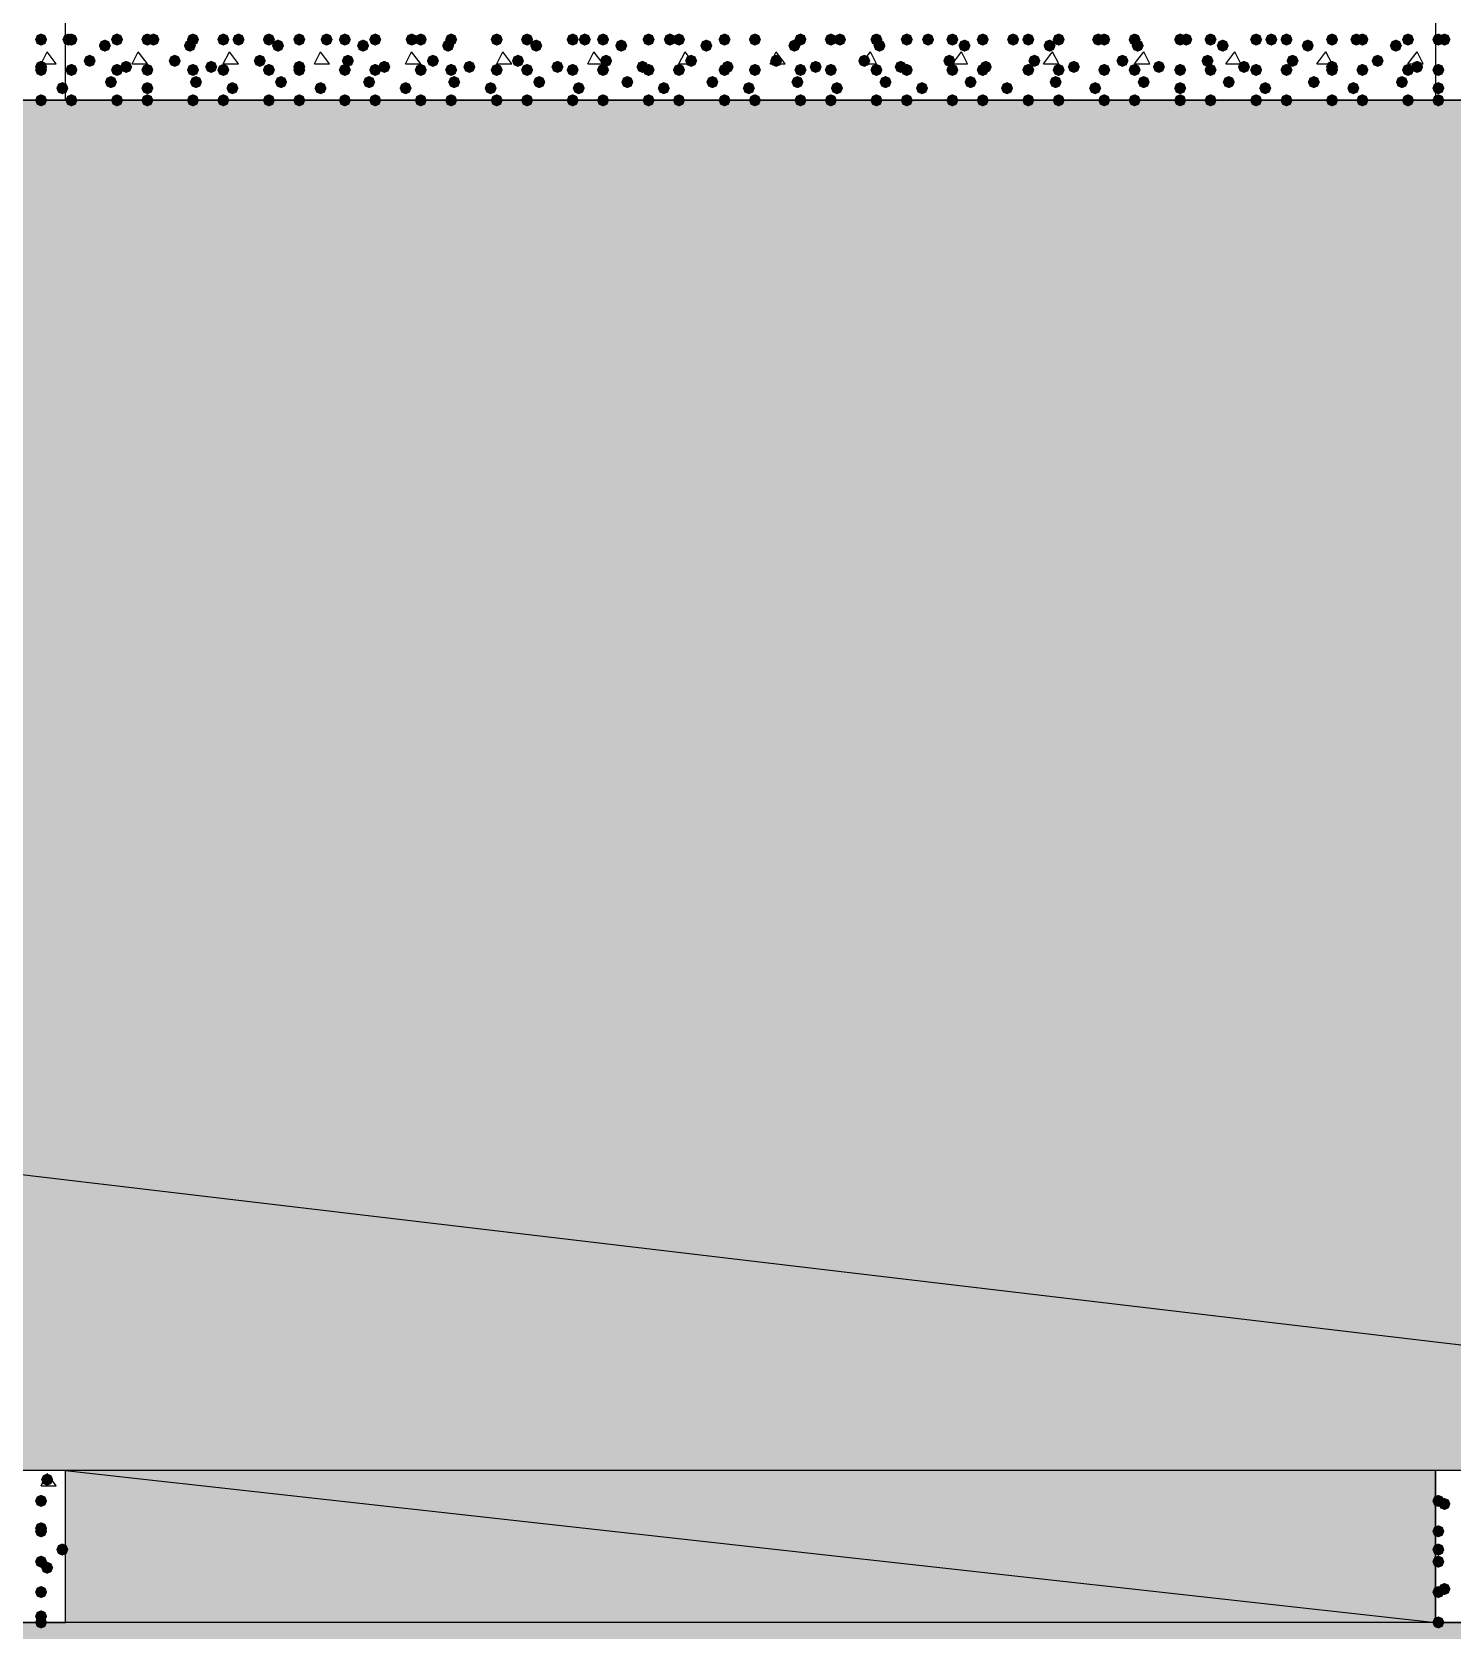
# Model space of a CAD drawing. Header units: millimetres. Extents: x 0 to 420, y 0 to 297.
# Drawn here: x 344.89 to 364.68, y 103.86 to 126.13 of the extents above; entities that cross this region are included whole.
import ezdxf

# ---------------------------------------------------------------- set-up
doc = ezdxf.new("R2010")
doc.units = ezdxf.units.MM
doc.layers.get('0').update_dxf_attribs({"linetype": 'CONTINUOUS'})

msp = doc.modelspace()

# ---------------------------------------------------------------- hatches: boundary and pattern name
at = {"true_color": 0x000007}
for points in [[(345.101333, 126.026333), (345.076462, 125.966537), (345.016667, 125.941667), (344.956871, 125.966537), (344.932, 126.026333), (344.956871, 126.086129), (345.016667, 126.111), (345.076462, 126.086129)], [(364.574667, 126.026333), (364.549796, 125.966537), (364.49, 125.941667), (364.430204, 125.966537), (364.405333, 126.026333), (364.430204, 126.086129), (364.49, 126.111), (364.549796, 126.086129)], [(364.659333, 126.026333), (364.634462, 125.966537), (364.574667, 125.941667), (364.514871, 125.966537), (364.49, 126.026333), (364.514871, 126.086129), (364.574667, 126.111), (364.634462, 126.086129)], [(345.101333, 125.645333), (345.076462, 125.585538), (345.016667, 125.560667), (344.956871, 125.585538), (344.932, 125.645333), (344.956871, 125.705129), (345.016667, 125.73), (345.076462, 125.705129)], [(345.101333, 125.603), (345.076462, 125.543204), (345.016667, 125.518333), (344.956871, 125.543204), (344.932, 125.603), (344.956871, 125.662796), (345.016667, 125.687667), (345.076462, 125.662796)], [(364.574667, 125.603), (364.549796, 125.543204), (364.49, 125.518333), (364.430204, 125.543204), (364.405333, 125.603), (364.430204, 125.662796), (364.49, 125.687667), (364.549796, 125.662796)], [(345.397667, 125.349), (345.372796, 125.289204), (345.313, 125.264333), (345.253204, 125.289204), (345.228333, 125.349), (345.253204, 125.408796), (345.313, 125.433667), (345.372796, 125.408796)], [(364.574667, 125.349), (364.549796, 125.289204), (364.49, 125.264333), (364.430204, 125.289204), (364.405333, 125.349), (364.430204, 125.408796), (364.49, 125.433667), (364.549796, 125.408796)], [(345.101333, 125.179667), (345.076462, 125.119871), (345.016667, 125.095), (344.956871, 125.119871), (344.932, 125.179667), (344.956871, 125.239462), (345.016667, 125.264333), (345.076462, 125.239463)], [(364.574667, 125.179667), (364.549796, 125.119871), (364.49, 125.095), (364.430204, 125.119871), (364.405333, 125.179667), (364.430204, 125.239462), (364.49, 125.264333), (364.549796, 125.239463)], [(345.186, 105.960333), (345.161129, 105.900538), (345.101333, 105.875667), (345.041538, 105.900538), (345.016667, 105.960333), (345.041537, 106.020129), (345.101333, 106.045), (345.161129, 106.020129)], [(345.101333, 105.664), (345.076462, 105.604204), (345.016667, 105.579333), (344.956871, 105.604204), (344.932, 105.664), (344.956871, 105.723796), (345.016667, 105.748667), (345.076462, 105.723796)], [(364.574667, 105.664), (364.549796, 105.604204), (364.49, 105.579333), (364.430204, 105.604204), (364.405333, 105.664), (364.430204, 105.723796), (364.49, 105.748667), (364.549796, 105.723796)], [(364.659333, 105.621667), (364.634462, 105.561871), (364.574667, 105.537), (364.514871, 105.561871), (364.49, 105.621667), (364.514871, 105.681462), (364.574667, 105.706333), (364.634462, 105.681463)], [(345.101333, 105.283), (345.076462, 105.223204), (345.016667, 105.198333), (344.956871, 105.223204), (344.932, 105.283), (344.956871, 105.342796), (345.016667, 105.367667), (345.076462, 105.342796)], [(345.101333, 105.240667), (345.076462, 105.180871), (345.016667, 105.156), (344.956871, 105.180871), (344.932, 105.240667), (344.956871, 105.300462), (345.016667, 105.325333), (345.076462, 105.300463)], [(364.574667, 105.240667), (364.549796, 105.180871), (364.49, 105.156), (364.430204, 105.180871), (364.405333, 105.240667), (364.430204, 105.300462), (364.49, 105.325333), (364.549796, 105.300463)], [(345.101333, 104.817333), (345.076462, 104.757537), (345.016667, 104.732667), (344.956871, 104.757537), (344.932, 104.817333), (344.956871, 104.877129), (345.016667, 104.902), (345.076462, 104.877129)], [(345.397667, 104.986667), (345.372796, 104.926871), (345.313, 104.902), (345.253204, 104.926871), (345.228333, 104.986667), (345.253204, 105.046462), (345.313, 105.071333), (345.372796, 105.046463)], [(364.574667, 104.986667), (364.549796, 104.926871), (364.49, 104.902), (364.430204, 104.926871), (364.405333, 104.986667), (364.430204, 105.046462), (364.49, 105.071333), (364.549796, 105.046463)], [(364.574667, 104.817333), (364.549796, 104.757537), (364.49, 104.732667), (364.430204, 104.757537), (364.405333, 104.817333), (364.430204, 104.877129), (364.49, 104.902), (364.549796, 104.877129)], [(345.186, 104.732667), (345.161129, 104.672871), (345.101333, 104.648), (345.041538, 104.672871), (345.016667, 104.732667), (345.041537, 104.792462), (345.101333, 104.817333), (345.161129, 104.792463)], [(345.101333, 104.394), (345.076462, 104.334204), (345.016667, 104.309333), (344.956871, 104.334204), (344.932, 104.394), (344.956871, 104.453796), (345.016667, 104.478667), (345.076462, 104.453796)], [(364.574667, 104.394), (364.549796, 104.334204), (364.49, 104.309333), (364.430204, 104.334204), (364.405333, 104.394), (364.430204, 104.453796), (364.49, 104.478667), (364.549796, 104.453796)], [(364.659333, 104.436333), (364.634462, 104.376537), (364.574667, 104.351667), (364.514871, 104.376537), (364.49, 104.436333), (364.514871, 104.496129), (364.574667, 104.521), (364.634462, 104.496129)], [(345.101333, 104.055333), (345.076462, 103.995538), (345.016667, 103.970667), (344.956871, 103.995538), (344.932, 104.055333), (344.956871, 104.115129), (345.016667, 104.14), (345.076462, 104.115129)], [(345.101333, 103.970667), (345.076462, 103.910871), (345.016667, 103.886), (344.956871, 103.910871), (344.932, 103.970667), (344.956871, 104.030462), (345.016667, 104.055333), (345.076462, 104.030463)], [(364.574667, 103.970667), (364.549796, 103.910871), (364.49, 103.886), (364.430204, 103.910871), (364.405333, 103.970667), (364.430204, 104.030462), (364.49, 104.055333), (364.549796, 104.030463)]]:
    msp.add_hatch(color=0, dxfattribs=at).paths.add_polyline_path(points, flags=0)
at = {"true_color": 0x000008}
for points in [[(345.482333, 126.026333), (345.457462, 125.966537), (345.397667, 125.941667), (345.337871, 125.966537), (345.313, 126.026333), (345.337871, 126.086129), (345.397667, 126.111), (345.457462, 126.086129)], [(345.524667, 126.026333), (345.499796, 125.966537), (345.44, 125.941667), (345.380204, 125.966537), (345.355333, 126.026333), (345.380204, 126.086129), (345.44, 126.111), (345.499796, 126.086129)], [(346.159667, 126.026333), (346.134796, 125.966537), (346.075, 125.941667), (346.015204, 125.966537), (345.990333, 126.026333), (346.015204, 126.086129), (346.075, 126.111), (346.134796, 126.086129)], [(346.583, 126.026333), (346.558129, 125.966537), (346.498333, 125.941667), (346.438538, 125.966537), (346.413667, 126.026333), (346.438537, 126.086129), (346.498333, 126.111), (346.558129, 126.086129)], [(346.667667, 126.026333), (346.642796, 125.966537), (346.583, 125.941667), (346.523204, 125.966537), (346.498333, 126.026333), (346.523204, 126.086129), (346.583, 126.111), (346.642796, 126.086129)], [(347.218, 126.026333), (347.193129, 125.966537), (347.133333, 125.941667), (347.073537, 125.966537), (347.048667, 126.026333), (347.073537, 126.086129), (347.133333, 126.111), (347.193129, 126.086129)], [(347.641333, 126.026333), (347.616463, 125.966537), (347.556667, 125.941667), (347.496871, 125.966537), (347.472, 126.026333), (347.496871, 126.086129), (347.556667, 126.111), (347.616462, 126.086129)], [(347.853, 126.026333), (347.828129, 125.966537), (347.768333, 125.941667), (347.708538, 125.966537), (347.683667, 126.026333), (347.708537, 126.086129), (347.768333, 126.111), (347.828129, 126.086129)], [(348.276333, 126.026333), (348.251463, 125.966537), (348.191667, 125.941667), (348.131871, 125.966537), (348.107, 126.026333), (348.131871, 126.086129), (348.191667, 126.111), (348.251462, 126.086129)], [(348.699667, 126.026333), (348.674796, 125.966537), (348.615, 125.941667), (348.555204, 125.966537), (348.530333, 126.026333), (348.555204, 126.086129), (348.615, 126.111), (348.674796, 126.086129)], [(349.080667, 126.026333), (349.055796, 125.966537), (348.996, 125.941667), (348.936204, 125.966537), (348.911333, 126.026333), (348.936204, 126.086129), (348.996, 126.111), (349.055796, 126.086129)], [(349.334667, 126.026333), (349.309796, 125.966537), (349.25, 125.941667), (349.190204, 125.966537), (349.165333, 126.026333), (349.190204, 126.086129), (349.25, 126.111), (349.309796, 126.086129)], [(349.758, 126.026333), (349.733129, 125.966537), (349.673333, 125.941667), (349.613538, 125.966537), (349.588667, 126.026333), (349.613537, 126.086129), (349.673333, 126.111), (349.733129, 126.086129)], [(350.266, 126.026333), (350.241129, 125.966537), (350.181333, 125.941667), (350.121537, 125.966537), (350.096667, 126.026333), (350.121537, 126.086129), (350.181333, 126.111), (350.241129, 126.086129)], [(350.393, 126.026333), (350.368129, 125.966537), (350.308333, 125.941667), (350.248538, 125.966537), (350.223667, 126.026333), (350.248537, 126.086129), (350.308333, 126.111), (350.368129, 126.086129)], [(350.816333, 126.026333), (350.791462, 125.966537), (350.731667, 125.941667), (350.671871, 125.966537), (350.647, 126.026333), (350.671871, 126.086129), (350.731667, 126.111), (350.791462, 126.086129)], [(351.451333, 126.026333), (351.426462, 125.966537), (351.366667, 125.941667), (351.306871, 125.966537), (351.282, 126.026333), (351.306871, 126.086129), (351.366667, 126.111), (351.426462, 126.086129)], [(351.451333, 126.026333), (351.426462, 125.966537), (351.366667, 125.941667), (351.306871, 125.966537), (351.282, 126.026333), (351.306871, 126.086129), (351.366667, 126.111), (351.426462, 126.086129)], [(351.874667, 126.026333), (351.849796, 125.966537), (351.79, 125.941667), (351.730204, 125.966537), (351.705333, 126.026333), (351.730204, 126.086129), (351.79, 126.111), (351.849796, 126.086129)], [(352.509667, 126.026333), (352.484796, 125.966537), (352.425, 125.941667), (352.365204, 125.966537), (352.340333, 126.026333), (352.365204, 126.086129), (352.425, 126.111), (352.484796, 126.086129)], [(352.679, 126.026333), (352.654129, 125.966537), (352.594333, 125.941667), (352.534537, 125.966537), (352.509667, 126.026333), (352.534537, 126.086129), (352.594333, 126.111), (352.654129, 126.086129)], [(352.933, 126.026333), (352.908129, 125.966537), (352.848333, 125.941667), (352.788537, 125.966537), (352.763667, 126.026333), (352.788537, 126.086129), (352.848333, 126.111), (352.908129, 126.086129)], [(353.568, 126.026333), (353.543129, 125.966537), (353.483333, 125.941667), (353.423537, 125.966537), (353.398667, 126.026333), (353.423537, 126.086129), (353.483333, 126.111), (353.543129, 126.086129)], [(353.864333, 126.026333), (353.839462, 125.966537), (353.779667, 125.941667), (353.719871, 125.966537), (353.695, 126.026333), (353.719871, 126.086129), (353.779667, 126.111), (353.839462, 126.086129)], [(353.991333, 126.026333), (353.966462, 125.966537), (353.906667, 125.941667), (353.846871, 125.966537), (353.822, 126.026333), (353.846871, 126.086129), (353.906667, 126.111), (353.966462, 126.086129)], [(354.626333, 126.026333), (354.601462, 125.966537), (354.541667, 125.941667), (354.481871, 125.966537), (354.457, 126.026333), (354.481871, 126.086129), (354.541667, 126.111), (354.601462, 126.086129)], [(355.049667, 126.026333), (355.024796, 125.966537), (354.965, 125.941667), (354.905204, 125.966537), (354.880333, 126.026333), (354.905204, 126.086129), (354.965, 126.111), (355.024796, 126.086129)], [(355.049667, 126.026333), (355.024796, 125.966537), (354.965, 125.941667), (354.905204, 125.966537), (354.880333, 126.026333), (354.905204, 126.086129), (354.965, 126.111), (355.024796, 126.086129)], [(355.684667, 126.026333), (355.659796, 125.966537), (355.6, 125.941667), (355.540204, 125.966537), (355.515333, 126.026333), (355.540204, 126.086129), (355.6, 126.111), (355.659796, 126.086129)], [(356.108, 126.026333), (356.083129, 125.966537), (356.023333, 125.941667), (355.963538, 125.966537), (355.938667, 126.026333), (355.963537, 126.086129), (356.023333, 126.111), (356.083129, 126.086129)], [(356.235, 126.026333), (356.210129, 125.966537), (356.150333, 125.941667), (356.090537, 125.966537), (356.065667, 126.026333), (356.090537, 126.086129), (356.150333, 126.111), (356.210129, 126.086129)], [(356.743, 126.026333), (356.718129, 125.966537), (356.658333, 125.941667), (356.598538, 125.966537), (356.573667, 126.026333), (356.598537, 126.086129), (356.658333, 126.111), (356.718129, 126.086129)], [(357.166333, 126.026333), (357.141462, 125.966537), (357.081667, 125.941667), (357.021871, 125.966537), (356.997, 126.026333), (357.021871, 126.086129), (357.081667, 126.111), (357.141462, 126.086129)], [(357.462667, 126.026333), (357.437796, 125.966537), (357.378, 125.941667), (357.318204, 125.966537), (357.293333, 126.026333), (357.318204, 126.086129), (357.378, 126.111), (357.437796, 126.086129)], [(357.801333, 126.026333), (357.776462, 125.966537), (357.716667, 125.941667), (357.656871, 125.966537), (357.632, 126.026333), (357.656871, 126.086129), (357.716667, 126.111), (357.776462, 126.086129)], [(358.224667, 126.026333), (358.199796, 125.966537), (358.14, 125.941667), (358.080204, 125.966537), (358.055333, 126.026333), (358.080204, 126.086129), (358.14, 126.111), (358.199796, 126.086129)], [(358.648, 126.026333), (358.623129, 125.966537), (358.563333, 125.941667), (358.503537, 125.966537), (358.478667, 126.026333), (358.503537, 126.086129), (358.563333, 126.111), (358.623129, 126.086129)], [(358.859667, 126.026333), (358.834796, 125.966537), (358.775, 125.941667), (358.715204, 125.966537), (358.690333, 126.026333), (358.715204, 126.086129), (358.775, 126.111), (358.834796, 126.086129)], [(359.283, 126.026333), (359.258129, 125.966537), (359.198333, 125.941667), (359.138537, 125.966537), (359.113667, 126.026333), (359.138537, 126.086129), (359.198333, 126.111), (359.258129, 126.086129)], [(359.833333, 126.026333), (359.808463, 125.966537), (359.748667, 125.941667), (359.688871, 125.966537), (359.664, 126.026333), (359.688871, 126.086129), (359.748667, 126.111), (359.808462, 126.086129)], [(359.918, 126.026333), (359.893129, 125.966537), (359.833333, 125.941667), (359.773537, 125.966537), (359.748667, 126.026333), (359.773537, 126.086129), (359.833333, 126.111), (359.893129, 126.086129)], [(360.341333, 126.026333), (360.316462, 125.966537), (360.256667, 125.941667), (360.196871, 125.966537), (360.172, 126.026333), (360.196871, 126.086129), (360.256667, 126.111), (360.316462, 126.086129)], [(360.976333, 126.026333), (360.951462, 125.966537), (360.891667, 125.941667), (360.831871, 125.966537), (360.807, 126.026333), (360.831871, 126.086129), (360.891667, 126.111), (360.951462, 126.086129)], [(361.061, 126.026333), (361.036129, 125.966537), (360.976333, 125.941667), (360.916538, 125.966537), (360.891667, 126.026333), (360.916537, 126.086129), (360.976333, 126.111), (361.036129, 126.086129)], [(361.399667, 126.026333), (361.374796, 125.966537), (361.315, 125.941667), (361.255204, 125.966537), (361.230333, 126.026333), (361.255204, 126.086129), (361.315, 126.111), (361.374796, 126.086129)], [(362.034667, 126.026333), (362.009796, 125.966537), (361.95, 125.941667), (361.890204, 125.966537), (361.865333, 126.026333), (361.890204, 126.086129), (361.95, 126.111), (362.009796, 126.086129)], [(362.246333, 126.026333), (362.221462, 125.966537), (362.161667, 125.941667), (362.101871, 125.966537), (362.077, 126.026333), (362.101871, 126.086129), (362.161667, 126.111), (362.221462, 126.086129)], [(362.458, 126.026333), (362.433129, 125.966537), (362.373333, 125.941667), (362.313538, 125.966537), (362.288667, 126.026333), (362.313537, 126.086129), (362.373333, 126.111), (362.433129, 126.086129)], [(363.093, 126.026333), (363.068129, 125.966537), (363.008333, 125.941667), (362.948537, 125.966537), (362.923667, 126.026333), (362.948537, 126.086129), (363.008333, 126.111), (363.068129, 126.086129)], [(363.431667, 126.026333), (363.406796, 125.966537), (363.347, 125.941667), (363.287204, 125.966537), (363.262333, 126.026333), (363.287204, 126.086129), (363.347, 126.111), (363.406796, 126.086129)], [(363.516333, 126.026333), (363.491463, 125.966537), (363.431667, 125.941667), (363.371871, 125.966537), (363.347, 126.026333), (363.371871, 126.086129), (363.431667, 126.111), (363.491462, 126.086129)], [(364.151333, 126.026333), (364.126463, 125.966537), (364.066667, 125.941667), (364.006871, 125.966537), (363.982, 126.026333), (364.006871, 126.086129), (364.066667, 126.111), (364.126462, 126.086129)], [(345.778667, 125.73), (345.753796, 125.670204), (345.694, 125.645333), (345.634204, 125.670204), (345.609333, 125.73), (345.634204, 125.789796), (345.694, 125.814667), (345.753796, 125.789796)], [(345.990333, 125.941667), (345.965463, 125.881871), (345.905667, 125.857), (345.845871, 125.881871), (345.821, 125.941667), (345.845871, 126.001462), (345.905667, 126.026333), (345.965462, 126.001463)], [(346.964, 125.73), (346.939129, 125.670204), (346.879333, 125.645333), (346.819537, 125.670204), (346.794667, 125.73), (346.819537, 125.789796), (346.879333, 125.814667), (346.939129, 125.789796)], [(347.175667, 125.941667), (347.150796, 125.881871), (347.091, 125.857), (347.031204, 125.881871), (347.006333, 125.941667), (347.031204, 126.001462), (347.091, 126.026333), (347.150796, 126.001463)], [(348.149333, 125.73), (348.124462, 125.670204), (348.064667, 125.645333), (348.004871, 125.670204), (347.98, 125.73), (348.004871, 125.789796), (348.064667, 125.814667), (348.124462, 125.789796)], [(348.403333, 125.941667), (348.378462, 125.881871), (348.318667, 125.857), (348.258871, 125.881871), (348.234, 125.941667), (348.258871, 126.001462), (348.318667, 126.026333), (348.378462, 126.001463)], [(349.377, 125.73), (349.352129, 125.670204), (349.292333, 125.645333), (349.232538, 125.670204), (349.207667, 125.73), (349.232537, 125.789796), (349.292333, 125.814667), (349.352129, 125.789796)], [(349.588667, 125.941667), (349.563796, 125.881871), (349.504, 125.857), (349.444204, 125.881871), (349.419333, 125.941667), (349.444204, 126.001462), (349.504, 126.026333), (349.563796, 126.001463)], [(350.562333, 125.73), (350.537462, 125.670204), (350.477667, 125.645333), (350.417871, 125.670204), (350.393, 125.73), (350.417871, 125.789796), (350.477667, 125.814667), (350.537462, 125.789796)], [(350.774, 125.941667), (350.749129, 125.881871), (350.689333, 125.857), (350.629537, 125.881871), (350.604667, 125.941667), (350.629537, 126.001462), (350.689333, 126.026333), (350.749129, 126.001463)], [(351.747667, 125.73), (351.722796, 125.670204), (351.663, 125.645333), (351.603204, 125.670204), (351.578333, 125.73), (351.603204, 125.789796), (351.663, 125.814667), (351.722796, 125.789796)], [(352.001667, 125.941667), (351.976796, 125.881871), (351.917, 125.857), (351.857204, 125.881871), (351.832333, 125.941667), (351.857204, 126.001462), (351.917, 126.026333), (351.976796, 126.001463)], [(352.975333, 125.73), (352.950462, 125.670204), (352.890667, 125.645333), (352.830871, 125.670204), (352.806, 125.73), (352.830871, 125.789796), (352.890667, 125.814667), (352.950462, 125.789796)], [(353.187, 125.941667), (353.162129, 125.881871), (353.102333, 125.857), (353.042537, 125.881871), (353.017667, 125.941667), (353.042537, 126.001462), (353.102333, 126.026333), (353.162129, 126.001463)], [(354.160667, 125.73), (354.135796, 125.670204), (354.076, 125.645333), (354.016204, 125.670204), (353.991333, 125.73), (354.016204, 125.789796), (354.076, 125.814667), (354.135796, 125.789796)], [(354.372333, 125.941667), (354.347462, 125.881871), (354.287667, 125.857), (354.227871, 125.881871), (354.203, 125.941667), (354.227871, 126.001462), (354.287667, 126.026333), (354.347462, 126.001463)], [(355.346, 125.73), (355.321129, 125.670204), (355.261333, 125.645333), (355.201537, 125.670204), (355.176667, 125.73), (355.201537, 125.789796), (355.261333, 125.814667), (355.321129, 125.789796)], [(355.6, 125.941667), (355.575129, 125.881871), (355.515333, 125.857), (355.455537, 125.881871), (355.430667, 125.941667), (355.455537, 126.001462), (355.515333, 126.026333), (355.575129, 126.001463)], [(356.573667, 125.73), (356.548796, 125.670204), (356.489, 125.645333), (356.429204, 125.670204), (356.404333, 125.73), (356.429204, 125.789796), (356.489, 125.814667), (356.548796, 125.789796)], [(356.785333, 125.941667), (356.760463, 125.881871), (356.700667, 125.857), (356.640871, 125.881871), (356.616, 125.941667), (356.640871, 126.001462), (356.700667, 126.026333), (356.760462, 126.001463)], [(357.759, 125.73), (357.734129, 125.670204), (357.674333, 125.645333), (357.614537, 125.670204), (357.589667, 125.73), (357.614537, 125.789796), (357.674333, 125.814667), (357.734129, 125.789796)], [(357.970667, 125.941667), (357.945796, 125.881871), (357.886, 125.857), (357.826204, 125.881871), (357.801333, 125.941667), (357.826204, 126.001462), (357.886, 126.026333), (357.945796, 126.001463)], [(358.944333, 125.73), (358.919462, 125.670204), (358.859667, 125.645333), (358.799871, 125.670204), (358.775, 125.73), (358.799871, 125.789796), (358.859667, 125.814667), (358.919462, 125.789796)], [(359.156, 125.941667), (359.131129, 125.881871), (359.071333, 125.857), (359.011537, 125.881871), (358.986667, 125.941667), (359.011537, 126.001462), (359.071333, 126.026333), (359.131129, 126.001463)], [(360.172, 125.73), (360.147129, 125.670204), (360.087333, 125.645333), (360.027537, 125.670204), (360.002667, 125.73), (360.027537, 125.789796), (360.087333, 125.814667), (360.147129, 125.789796)], [(360.383667, 125.941667), (360.358796, 125.881871), (360.299, 125.857), (360.239204, 125.881871), (360.214333, 125.941667), (360.239204, 126.001462), (360.299, 126.026333), (360.358796, 126.001463)], [(361.357333, 125.73), (361.332462, 125.670204), (361.272667, 125.645333), (361.212871, 125.670204), (361.188, 125.73), (361.212871, 125.789796), (361.272667, 125.814667), (361.332462, 125.789796)], [(361.569, 125.941667), (361.544129, 125.881871), (361.484333, 125.857), (361.424537, 125.881871), (361.399667, 125.941667), (361.424537, 126.001462), (361.484333, 126.026333), (361.544129, 126.001463)], [(362.542667, 125.73), (362.517796, 125.670204), (362.458, 125.645333), (362.398204, 125.670204), (362.373333, 125.73), (362.398204, 125.789796), (362.458, 125.814667), (362.517796, 125.789796)], [(362.754333, 125.941667), (362.729462, 125.881871), (362.669667, 125.857), (362.609871, 125.881871), (362.585, 125.941667), (362.609871, 126.001462), (362.669667, 126.026333), (362.729462, 126.001463)], [(363.728, 125.73), (363.703129, 125.670204), (363.643333, 125.645333), (363.583538, 125.670204), (363.558667, 125.73), (363.583537, 125.789796), (363.643333, 125.814667), (363.703129, 125.789796)], [(363.982, 125.941667), (363.957129, 125.881871), (363.897333, 125.857), (363.837538, 125.881871), (363.812667, 125.941667), (363.837537, 126.001462), (363.897333, 126.026333), (363.957129, 126.001463)], [(345.524667, 125.603), (345.499796, 125.543204), (345.44, 125.518333), (345.380204, 125.543204), (345.355333, 125.603), (345.380204, 125.662796), (345.44, 125.687667), (345.499796, 125.662796)], [(346.159667, 125.603), (346.134796, 125.543204), (346.075, 125.518333), (346.015204, 125.543204), (345.990333, 125.603), (346.015204, 125.662796), (346.075, 125.687667), (346.134796, 125.662796)], [(346.286667, 125.645333), (346.261796, 125.585538), (346.202, 125.560667), (346.142204, 125.585538), (346.117333, 125.645333), (346.142204, 125.705129), (346.202, 125.73), (346.261796, 125.705129)], [(346.583, 125.603), (346.558129, 125.543204), (346.498333, 125.518333), (346.438538, 125.543204), (346.413667, 125.603), (346.438537, 125.662796), (346.498333, 125.687667), (346.558129, 125.662796)], [(347.218, 125.603), (347.193129, 125.543204), (347.133333, 125.518333), (347.073537, 125.543204), (347.048667, 125.603), (347.073537, 125.662796), (347.133333, 125.687667), (347.193129, 125.662796)], [(347.472, 125.645333), (347.447129, 125.585538), (347.387333, 125.560667), (347.327538, 125.585538), (347.302667, 125.645333), (347.327537, 125.705129), (347.387333, 125.73), (347.447129, 125.705129)], [(347.641333, 125.603), (347.616463, 125.543204), (347.556667, 125.518333), (347.496871, 125.543204), (347.472, 125.603), (347.496871, 125.662796), (347.556667, 125.687667), (347.616462, 125.662796)], [(348.276333, 125.603), (348.251463, 125.543204), (348.191667, 125.518333), (348.131871, 125.543204), (348.107, 125.603), (348.131871, 125.662796), (348.191667, 125.687667), (348.251462, 125.662796)], [(348.699667, 125.645333), (348.674796, 125.585538), (348.615, 125.560667), (348.555204, 125.585538), (348.530333, 125.645333), (348.555204, 125.705129), (348.615, 125.73), (348.674796, 125.705129)], [(348.699667, 125.603), (348.674796, 125.543204), (348.615, 125.518333), (348.555204, 125.543204), (348.530333, 125.603), (348.555204, 125.662796), (348.615, 125.687667), (348.674796, 125.662796)], [(349.334667, 125.603), (349.309796, 125.543204), (349.25, 125.518333), (349.190204, 125.543204), (349.165333, 125.603), (349.190204, 125.662796), (349.25, 125.687667), (349.309796, 125.662796)], [(349.758, 125.603), (349.733129, 125.543204), (349.673333, 125.518333), (349.613538, 125.543204), (349.588667, 125.603), (349.613537, 125.662796), (349.673333, 125.687667), (349.733129, 125.662796)], [(349.885, 125.645333), (349.860129, 125.585538), (349.800333, 125.560667), (349.740538, 125.585538), (349.715667, 125.645333), (349.740537, 125.705129), (349.800333, 125.73), (349.860129, 125.705129)], [(350.393, 125.603), (350.368129, 125.543204), (350.308333, 125.518333), (350.248538, 125.543204), (350.223667, 125.603), (350.248537, 125.662796), (350.308333, 125.687667), (350.368129, 125.662796)], [(350.816333, 125.603), (350.791462, 125.543204), (350.731667, 125.518333), (350.671871, 125.543204), (350.647, 125.603), (350.671871, 125.662796), (350.731667, 125.687667), (350.791462, 125.662796)], [(351.070333, 125.645333), (351.045462, 125.585538), (350.985667, 125.560667), (350.925871, 125.585538), (350.901, 125.645333), (350.925871, 125.705129), (350.985667, 125.73), (351.045462, 125.705129)], [(351.451333, 125.603), (351.426462, 125.543204), (351.366667, 125.518333), (351.306871, 125.543204), (351.282, 125.603), (351.306871, 125.662796), (351.366667, 125.687667), (351.426462, 125.662796)], [(351.874667, 125.603), (351.849796, 125.543204), (351.79, 125.518333), (351.730204, 125.543204), (351.705333, 125.603), (351.730204, 125.662796), (351.79, 125.687667), (351.849796, 125.662796)], [(352.298, 125.645333), (352.273129, 125.585538), (352.213333, 125.560667), (352.153537, 125.585538), (352.128667, 125.645333), (352.153537, 125.705129), (352.213333, 125.73), (352.273129, 125.705129)], [(352.509667, 125.603), (352.484796, 125.543204), (352.425, 125.518333), (352.365204, 125.543204), (352.340333, 125.603), (352.365204, 125.662796), (352.425, 125.687667), (352.484796, 125.662796)], [(352.933, 125.603), (352.908129, 125.543204), (352.848333, 125.518333), (352.788537, 125.543204), (352.763667, 125.603), (352.788537, 125.662796), (352.848333, 125.687667), (352.908129, 125.662796)], [(353.483333, 125.645333), (353.458463, 125.585538), (353.398667, 125.560667), (353.338871, 125.585538), (353.314, 125.645333), (353.338871, 125.705129), (353.398667, 125.73), (353.458462, 125.705129)], [(353.568, 125.603), (353.543129, 125.543204), (353.483333, 125.518333), (353.423537, 125.543204), (353.398667, 125.603), (353.423537, 125.662796), (353.483333, 125.687667), (353.543129, 125.662796)], [(353.991333, 125.603), (353.966462, 125.543204), (353.906667, 125.518333), (353.846871, 125.543204), (353.822, 125.603), (353.846871, 125.662796), (353.906667, 125.687667), (353.966462, 125.662796)], [(354.626333, 125.603), (354.601462, 125.543204), (354.541667, 125.518333), (354.481871, 125.543204), (354.457, 125.603), (354.481871, 125.662796), (354.541667, 125.687667), (354.601462, 125.662796)], [(354.668667, 125.645333), (354.643796, 125.585538), (354.584, 125.560667), (354.524204, 125.585538), (354.499333, 125.645333), (354.524204, 125.705129), (354.584, 125.73), (354.643796, 125.705129)], [(355.049667, 125.603), (355.024796, 125.543204), (354.965, 125.518333), (354.905204, 125.543204), (354.880333, 125.603), (354.905204, 125.662796), (354.965, 125.687667), (355.024796, 125.662796)], [(355.684667, 125.603), (355.659796, 125.543204), (355.6, 125.518333), (355.540204, 125.543204), (355.515333, 125.603), (355.540204, 125.662796), (355.6, 125.687667), (355.659796, 125.662796)], [(355.896333, 125.645333), (355.871463, 125.585538), (355.811667, 125.560667), (355.751871, 125.585538), (355.727, 125.645333), (355.751871, 125.705129), (355.811667, 125.73), (355.871462, 125.705129)], [(356.108, 125.603), (356.083129, 125.543204), (356.023333, 125.518333), (355.963538, 125.543204), (355.938667, 125.603), (355.963537, 125.662796), (356.023333, 125.687667), (356.083129, 125.662796)], [(356.743, 125.603), (356.718129, 125.543204), (356.658333, 125.518333), (356.598538, 125.543204), (356.573667, 125.603), (356.598537, 125.662796), (356.658333, 125.687667), (356.718129, 125.662796)], [(357.081667, 125.645333), (357.056796, 125.585538), (356.997, 125.560667), (356.937204, 125.585538), (356.912333, 125.645333), (356.937204, 125.705129), (356.997, 125.73), (357.056796, 125.705129)], [(357.166333, 125.603), (357.141462, 125.543204), (357.081667, 125.518333), (357.021871, 125.543204), (356.997, 125.603), (357.021871, 125.662796), (357.081667, 125.687667), (357.141462, 125.662796)], [(357.801333, 125.603), (357.776462, 125.543204), (357.716667, 125.518333), (357.656871, 125.543204), (357.632, 125.603), (357.656871, 125.662796), (357.716667, 125.687667), (357.776462, 125.662796)], [(358.224667, 125.603), (358.199796, 125.543204), (358.14, 125.518333), (358.080204, 125.543204), (358.055333, 125.603), (358.080204, 125.662796), (358.14, 125.687667), (358.199796, 125.662796)], [(358.267, 125.645333), (358.242129, 125.585538), (358.182333, 125.560667), (358.122538, 125.585538), (358.097667, 125.645333), (358.122537, 125.705129), (358.182333, 125.73), (358.242129, 125.705129)], [(358.859667, 125.603), (358.834796, 125.543204), (358.775, 125.518333), (358.715204, 125.543204), (358.690333, 125.603), (358.715204, 125.662796), (358.775, 125.687667), (358.834796, 125.662796)], [(359.283, 125.603), (359.258129, 125.543204), (359.198333, 125.518333), (359.138537, 125.543204), (359.113667, 125.603), (359.138537, 125.662796), (359.198333, 125.687667), (359.258129, 125.662796)], [(359.494667, 125.645333), (359.469796, 125.585538), (359.41, 125.560667), (359.350204, 125.585538), (359.325333, 125.645333), (359.350204, 125.705129), (359.41, 125.73), (359.469796, 125.705129)], [(359.918, 125.603), (359.893129, 125.543204), (359.833333, 125.518333), (359.773537, 125.543204), (359.748667, 125.603), (359.773537, 125.662796), (359.833333, 125.687667), (359.893129, 125.662796)], [(360.341333, 125.603), (360.316462, 125.543204), (360.256667, 125.518333), (360.196871, 125.543204), (360.172, 125.603), (360.196871, 125.662796), (360.256667, 125.687667), (360.316462, 125.662796)], [(360.68, 125.645333), (360.655129, 125.585538), (360.595333, 125.560667), (360.535538, 125.585538), (360.510667, 125.645333), (360.535537, 125.705129), (360.595333, 125.73), (360.655129, 125.705129)], [(360.976333, 125.603), (360.951462, 125.543204), (360.891667, 125.518333), (360.831871, 125.543204), (360.807, 125.603), (360.831871, 125.662796), (360.891667, 125.687667), (360.951462, 125.662796)], [(361.399667, 125.603), (361.374796, 125.543204), (361.315, 125.518333), (361.255204, 125.543204), (361.230333, 125.603), (361.255204, 125.662796), (361.315, 125.687667), (361.374796, 125.662796)], [(361.865333, 125.645333), (361.840463, 125.585538), (361.780667, 125.560667), (361.720871, 125.585538), (361.696, 125.645333), (361.720871, 125.705129), (361.780667, 125.73), (361.840462, 125.705129)], [(362.034667, 125.603), (362.009796, 125.543204), (361.95, 125.518333), (361.890204, 125.543204), (361.865333, 125.603), (361.890204, 125.662796), (361.95, 125.687667), (362.009796, 125.662796)], [(362.458, 125.603), (362.433129, 125.543204), (362.373333, 125.518333), (362.313538, 125.543204), (362.288667, 125.603), (362.313537, 125.662796), (362.373333, 125.687667), (362.433129, 125.662796)], [(363.093, 125.645333), (363.068129, 125.585538), (363.008333, 125.560667), (362.948537, 125.585538), (362.923667, 125.645333), (362.948537, 125.705129), (363.008333, 125.73), (363.068129, 125.705129)], [(363.093, 125.603), (363.068129, 125.543204), (363.008333, 125.518333), (362.948537, 125.543204), (362.923667, 125.603), (362.948537, 125.662796), (363.008333, 125.687667), (363.068129, 125.662796)], [(363.516333, 125.603), (363.491463, 125.543204), (363.431667, 125.518333), (363.371871, 125.543204), (363.347, 125.603), (363.371871, 125.662796), (363.431667, 125.687667), (363.491462, 125.662796)], [(364.151333, 125.603), (364.126463, 125.543204), (364.066667, 125.518333), (364.006871, 125.543204), (363.982, 125.603), (364.006871, 125.662796), (364.066667, 125.687667), (364.126462, 125.662796)], [(364.278333, 125.645333), (364.253462, 125.585538), (364.193667, 125.560667), (364.133871, 125.585538), (364.109, 125.645333), (364.133871, 125.705129), (364.193667, 125.73), (364.253462, 125.705129)], [(346.075, 125.433667), (346.050129, 125.373871), (345.990333, 125.349), (345.930538, 125.373871), (345.905667, 125.433667), (345.930537, 125.493462), (345.990333, 125.518333), (346.050129, 125.493463)], [(346.583, 125.349), (346.558129, 125.289204), (346.498333, 125.264333), (346.438538, 125.289204), (346.413667, 125.349), (346.438537, 125.408796), (346.498333, 125.433667), (346.558129, 125.408796)], [(347.260333, 125.433667), (347.235463, 125.373871), (347.175667, 125.349), (347.115871, 125.373871), (347.091, 125.433667), (347.115871, 125.493462), (347.175667, 125.518333), (347.235462, 125.493463)], [(347.768333, 125.349), (347.743462, 125.289204), (347.683667, 125.264333), (347.623871, 125.289204), (347.599, 125.349), (347.623871, 125.408796), (347.683667, 125.433667), (347.743462, 125.408796)], [(348.445667, 125.433667), (348.420796, 125.373871), (348.361, 125.349), (348.301204, 125.373871), (348.276333, 125.433667), (348.301204, 125.493462), (348.361, 125.518333), (348.420796, 125.493463)], [(348.996, 125.349), (348.971129, 125.289204), (348.911333, 125.264333), (348.851537, 125.289204), (348.826667, 125.349), (348.851537, 125.408796), (348.911333, 125.433667), (348.971129, 125.408796)], [(349.673333, 125.433667), (349.648462, 125.373871), (349.588667, 125.349), (349.528871, 125.373871), (349.504, 125.433667), (349.528871, 125.493462), (349.588667, 125.518333), (349.648462, 125.493463)], [(350.181333, 125.349), (350.156462, 125.289204), (350.096667, 125.264333), (350.036871, 125.289204), (350.012, 125.349), (350.036871, 125.408796), (350.096667, 125.433667), (350.156462, 125.408796)], [(350.858667, 125.433667), (350.833796, 125.373871), (350.774, 125.349), (350.714204, 125.373871), (350.689333, 125.433667), (350.714204, 125.493462), (350.774, 125.518333), (350.833796, 125.493463)], [(351.366667, 125.349), (351.341796, 125.289204), (351.282, 125.264333), (351.222204, 125.289204), (351.197333, 125.349), (351.222204, 125.408796), (351.282, 125.433667), (351.341796, 125.408796)], [(352.044, 125.433667), (352.019129, 125.373871), (351.959333, 125.349), (351.899537, 125.373871), (351.874667, 125.433667), (351.899537, 125.493462), (351.959333, 125.518333), (352.019129, 125.493463)], [(352.594333, 125.349), (352.569462, 125.289204), (352.509667, 125.264333), (352.449871, 125.289204), (352.425, 125.349), (352.449871, 125.408796), (352.509667, 125.433667), (352.569462, 125.408796)], [(353.271667, 125.433667), (353.246796, 125.373871), (353.187, 125.349), (353.127204, 125.373871), (353.102333, 125.433667), (353.127204, 125.493462), (353.187, 125.518333), (353.246796, 125.493463)], [(353.779667, 125.349), (353.754796, 125.289204), (353.695, 125.264333), (353.635204, 125.289204), (353.610333, 125.349), (353.635204, 125.408796), (353.695, 125.433667), (353.754796, 125.408796)], [(354.457, 125.433667), (354.432129, 125.373871), (354.372333, 125.349), (354.312538, 125.373871), (354.287667, 125.433667), (354.312537, 125.493462), (354.372333, 125.518333), (354.432129, 125.493463)], [(354.965, 125.349), (354.940129, 125.289204), (354.880333, 125.264333), (354.820538, 125.289204), (354.795667, 125.349), (354.820537, 125.408796), (354.880333, 125.433667), (354.940129, 125.408796)], [(355.642333, 125.433667), (355.617462, 125.373871), (355.557667, 125.349), (355.497871, 125.373871), (355.473, 125.433667), (355.497871, 125.493462), (355.557667, 125.518333), (355.617462, 125.493463)], [(356.192667, 125.349), (356.167796, 125.289204), (356.108, 125.264333), (356.048204, 125.289204), (356.023333, 125.349), (356.048204, 125.408796), (356.108, 125.433667), (356.167796, 125.408796)], [(356.87, 125.433667), (356.845129, 125.373871), (356.785333, 125.349), (356.725537, 125.373871), (356.700667, 125.433667), (356.725537, 125.493462), (356.785333, 125.518333), (356.845129, 125.493463)], [(357.378, 125.349), (357.353129, 125.289204), (357.293333, 125.264333), (357.233538, 125.289204), (357.208667, 125.349), (357.233537, 125.408796), (357.293333, 125.433667), (357.353129, 125.408796)], [(358.055333, 125.433667), (358.030463, 125.373871), (357.970667, 125.349), (357.910871, 125.373871), (357.886, 125.433667), (357.910871, 125.493462), (357.970667, 125.518333), (358.030462, 125.493463)], [(358.563333, 125.349), (358.538462, 125.289204), (358.478667, 125.264333), (358.418871, 125.289204), (358.394, 125.349), (358.418871, 125.408796), (358.478667, 125.433667), (358.538462, 125.408796)], [(359.240667, 125.433667), (359.215796, 125.373871), (359.156, 125.349), (359.096204, 125.373871), (359.071333, 125.433667), (359.096204, 125.493462), (359.156, 125.518333), (359.215796, 125.493463)], [(359.791, 125.349), (359.766129, 125.289204), (359.706333, 125.264333), (359.646538, 125.289204), (359.621667, 125.349), (359.646537, 125.408796), (359.706333, 125.433667), (359.766129, 125.408796)], [(360.468333, 125.433667), (360.443463, 125.373871), (360.383667, 125.349), (360.323871, 125.373871), (360.299, 125.433667), (360.323871, 125.493462), (360.383667, 125.518333), (360.443462, 125.493463)], [(360.976333, 125.349), (360.951462, 125.289204), (360.891667, 125.264333), (360.831871, 125.289204), (360.807, 125.349), (360.831871, 125.408796), (360.891667, 125.433667), (360.951462, 125.408796)], [(361.653667, 125.433667), (361.628796, 125.373871), (361.569, 125.349), (361.509204, 125.373871), (361.484333, 125.433667), (361.509204, 125.493462), (361.569, 125.518333), (361.628796, 125.493463)], [(362.161667, 125.349), (362.136796, 125.289204), (362.077, 125.264333), (362.017204, 125.289204), (361.992333, 125.349), (362.017204, 125.408796), (362.077, 125.433667), (362.136796, 125.408796)], [(362.839, 125.433667), (362.814129, 125.373871), (362.754333, 125.349), (362.694537, 125.373871), (362.669667, 125.433667), (362.694537, 125.493462), (362.754333, 125.518333), (362.814129, 125.493463)], [(363.389333, 125.349), (363.364462, 125.289204), (363.304667, 125.264333), (363.244871, 125.289204), (363.22, 125.349), (363.244871, 125.408796), (363.304667, 125.433667), (363.364462, 125.408796)], [(364.066667, 125.433667), (364.041796, 125.373871), (363.982, 125.349), (363.922204, 125.373871), (363.897333, 125.433667), (363.922204, 125.493462), (363.982, 125.518333), (364.041796, 125.493463)], [(345.524667, 125.179667), (345.499796, 125.119871), (345.44, 125.095), (345.380204, 125.119871), (345.355333, 125.179667), (345.380204, 125.239462), (345.44, 125.264333), (345.499796, 125.239463)], [(346.159667, 125.179667), (346.134796, 125.119871), (346.075, 125.095), (346.015204, 125.119871), (345.990333, 125.179667), (346.015204, 125.239462), (346.075, 125.264333), (346.134796, 125.239463)], [(346.583, 125.179667), (346.558129, 125.119871), (346.498333, 125.095), (346.438538, 125.119871), (346.413667, 125.179667), (346.438537, 125.239462), (346.498333, 125.264333), (346.558129, 125.239463)], [(347.218, 125.179667), (347.193129, 125.119871), (347.133333, 125.095), (347.073537, 125.119871), (347.048667, 125.179667), (347.073537, 125.239462), (347.133333, 125.264333), (347.193129, 125.239463)], [(347.641333, 125.179667), (347.616463, 125.119871), (347.556667, 125.095), (347.496871, 125.119871), (347.472, 125.179667), (347.496871, 125.239462), (347.556667, 125.264333), (347.616462, 125.239463)], [(348.276333, 125.179667), (348.251463, 125.119871), (348.191667, 125.095), (348.131871, 125.119871), (348.107, 125.179667), (348.131871, 125.239462), (348.191667, 125.264333), (348.251462, 125.239463)], [(348.699667, 125.179667), (348.674796, 125.119871), (348.615, 125.095), (348.555204, 125.119871), (348.530333, 125.179667), (348.555204, 125.239462), (348.615, 125.264333), (348.674796, 125.239463)], [(349.334667, 125.179667), (349.309796, 125.119871), (349.25, 125.095), (349.190204, 125.119871), (349.165333, 125.179667), (349.190204, 125.239462), (349.25, 125.264333), (349.309796, 125.239463)], [(349.758, 125.179667), (349.733129, 125.119871), (349.673333, 125.095), (349.613538, 125.119871), (349.588667, 125.179667), (349.613537, 125.239462), (349.673333, 125.264333), (349.733129, 125.239463)], [(350.393, 125.179667), (350.368129, 125.119871), (350.308333, 125.095), (350.248538, 125.119871), (350.223667, 125.179667), (350.248537, 125.239462), (350.308333, 125.264333), (350.368129, 125.239463)], [(350.816333, 125.179667), (350.791462, 125.119871), (350.731667, 125.095), (350.671871, 125.119871), (350.647, 125.179667), (350.671871, 125.239462), (350.731667, 125.264333), (350.791462, 125.239463)], [(351.451333, 125.179667), (351.426462, 125.119871), (351.366667, 125.095), (351.306871, 125.119871), (351.282, 125.179667), (351.306871, 125.239462), (351.366667, 125.264333), (351.426462, 125.239463)], [(351.874667, 125.179667), (351.849796, 125.119871), (351.79, 125.095), (351.730204, 125.119871), (351.705333, 125.179667), (351.730204, 125.239462), (351.79, 125.264333), (351.849796, 125.239463)], [(352.509667, 125.179667), (352.484796, 125.119871), (352.425, 125.095), (352.365204, 125.119871), (352.340333, 125.179667), (352.365204, 125.239462), (352.425, 125.264333), (352.484796, 125.239463)], [(352.933, 125.179667), (352.908129, 125.119871), (352.848333, 125.095), (352.788537, 125.119871), (352.763667, 125.179667), (352.788537, 125.239462), (352.848333, 125.264333), (352.908129, 125.239463)], [(353.568, 125.179667), (353.543129, 125.119871), (353.483333, 125.095), (353.423537, 125.119871), (353.398667, 125.179667), (353.423537, 125.239462), (353.483333, 125.264333), (353.543129, 125.239463)], [(353.991333, 125.179667), (353.966462, 125.119871), (353.906667, 125.095), (353.846871, 125.119871), (353.822, 125.179667), (353.846871, 125.239462), (353.906667, 125.264333), (353.966462, 125.239463)], [(354.626333, 125.179667), (354.601462, 125.119871), (354.541667, 125.095), (354.481871, 125.119871), (354.457, 125.179667), (354.481871, 125.239462), (354.541667, 125.264333), (354.601462, 125.239463)], [(355.049667, 125.179667), (355.024796, 125.119871), (354.965, 125.095), (354.905204, 125.119871), (354.880333, 125.179667), (354.905204, 125.239462), (354.965, 125.264333), (355.024796, 125.239463)], [(355.684667, 125.179667), (355.659796, 125.119871), (355.6, 125.095), (355.540204, 125.119871), (355.515333, 125.179667), (355.540204, 125.239462), (355.6, 125.264333), (355.659796, 125.239463)], [(356.108, 125.179667), (356.083129, 125.119871), (356.023333, 125.095), (355.963538, 125.119871), (355.938667, 125.179667), (355.963537, 125.239462), (356.023333, 125.264333), (356.083129, 125.239463)], [(356.743, 125.179667), (356.718129, 125.119871), (356.658333, 125.095), (356.598538, 125.119871), (356.573667, 125.179667), (356.598537, 125.239462), (356.658333, 125.264333), (356.718129, 125.239463)], [(357.166333, 125.179667), (357.141462, 125.119871), (357.081667, 125.095), (357.021871, 125.119871), (356.997, 125.179667), (357.021871, 125.239462), (357.081667, 125.264333), (357.141462, 125.239463)], [(357.801333, 125.179667), (357.776462, 125.119871), (357.716667, 125.095), (357.656871, 125.119871), (357.632, 125.179667), (357.656871, 125.239462), (357.716667, 125.264333), (357.776462, 125.239463)], [(358.224667, 125.179667), (358.199796, 125.119871), (358.14, 125.095), (358.080204, 125.119871), (358.055333, 125.179667), (358.080204, 125.239462), (358.14, 125.264333), (358.199796, 125.239463)], [(358.859667, 125.179667), (358.834796, 125.119871), (358.775, 125.095), (358.715204, 125.119871), (358.690333, 125.179667), (358.715204, 125.239462), (358.775, 125.264333), (358.834796, 125.239463)], [(359.283, 125.179667), (359.258129, 125.119871), (359.198333, 125.095), (359.138537, 125.119871), (359.113667, 125.179667), (359.138537, 125.239462), (359.198333, 125.264333), (359.258129, 125.239463)], [(359.918, 125.179667), (359.893129, 125.119871), (359.833333, 125.095), (359.773537, 125.119871), (359.748667, 125.179667), (359.773537, 125.239462), (359.833333, 125.264333), (359.893129, 125.239463)], [(360.341333, 125.179667), (360.316462, 125.119871), (360.256667, 125.095), (360.196871, 125.119871), (360.172, 125.179667), (360.196871, 125.239462), (360.256667, 125.264333), (360.316462, 125.239463)], [(360.976333, 125.179667), (360.951462, 125.119871), (360.891667, 125.095), (360.831871, 125.119871), (360.807, 125.179667), (360.831871, 125.239462), (360.891667, 125.264333), (360.951462, 125.239463)], [(361.399667, 125.179667), (361.374796, 125.119871), (361.315, 125.095), (361.255204, 125.119871), (361.230333, 125.179667), (361.255204, 125.239462), (361.315, 125.264333), (361.374796, 125.239463)], [(362.034667, 125.179667), (362.009796, 125.119871), (361.95, 125.095), (361.890204, 125.119871), (361.865333, 125.179667), (361.890204, 125.239462), (361.95, 125.264333), (362.009796, 125.239463)], [(362.458, 125.179667), (362.433129, 125.119871), (362.373333, 125.095), (362.313538, 125.119871), (362.288667, 125.179667), (362.313537, 125.239462), (362.373333, 125.264333), (362.433129, 125.239463)], [(363.093, 125.179667), (363.068129, 125.119871), (363.008333, 125.095), (362.948537, 125.119871), (362.923667, 125.179667), (362.948537, 125.239462), (363.008333, 125.264333), (363.068129, 125.239463)], [(363.516333, 125.179667), (363.491463, 125.119871), (363.431667, 125.095), (363.371871, 125.119871), (363.347, 125.179667), (363.371871, 125.239462), (363.431667, 125.264333), (363.491462, 125.239463)], [(364.151333, 125.179667), (364.126463, 125.119871), (364.066667, 125.095), (364.006871, 125.119871), (363.982, 125.179667), (364.006871, 125.239462), (364.066667, 125.264333), (364.126462, 125.239463)]]:
    msp.add_hatch(color=0, dxfattribs=at).paths.add_polyline_path(points, flags=0)
h = msp.add_hatch(color=0, dxfattribs=at)
h.paths.add_polyline_path([(379.603, 125.179667), (218.228333, 125.179667), (379.603, 106.087333)], flags=0)
h.paths.add_polyline_path([(218.228333, 125.179667), (379.603, 106.087333), (218.228333, 106.087333)], flags=0)
h = msp.add_hatch(color=0, dxfattribs=at)
h.paths.add_polyline_path([(364.447667, 106.087333), (345.355333, 106.087333), (364.447667, 103.970667)], flags=0)
h.paths.add_polyline_path([(345.355333, 106.087333), (364.447667, 103.970667), (345.355333, 103.970667)], flags=0)
h = msp.add_hatch(color=0, dxfattribs=at)
h.paths.add_polyline_path([(379.603, 103.970667), (33.528, 103.970667), (379.603, 84.920667)], flags=0)
h.paths.add_polyline_path([(33.528, 103.970667), (379.603, 84.920667), (33.528, 84.920667)], flags=0)

# ---------------------------------------------------------------- linework, layer by layer
at = {"color": 0, "true_color": 0x000007}
for points in [[(32.469667, 125.179667), (32.469667, 148.463), (380.661333, 148.463), (380.661333, 125.179667), (218.228333, 125.179667), (218.228333, 103.970667), (194.902667, 103.970667), (194.902667, 125.179667)], [(32.469667, 125.179667), (32.469667, 148.463), (380.661333, 148.463), (380.661333, 125.179667), (218.228333, 125.179667), (218.228333, 103.970667), (194.902667, 103.970667), (194.902667, 125.179667)], [(343.238667, 127.296333), (343.238667, 125.179667), (345.355333, 125.179667), (345.355333, 127.296333)], [(364.447667, 127.296333), (364.447667, 125.179667), (366.564333, 125.179667), (366.564333, 127.296333)], [(343.238667, 106.087333), (343.238667, 103.970667), (345.355333, 103.970667), (345.355333, 106.087333)], [(364.447667, 106.087333), (364.447667, 103.970667), (366.564333, 103.970667), (366.564333, 106.087333)]]:
    msp.add_lwpolyline(points, close=True, dxfattribs=at)
for points in [[(345.016667, 125.687667), (345.101333, 125.857)], [(345.228333, 125.687667), (345.101333, 125.857)], [(345.016667, 125.687667), (345.228333, 125.687667)], [(345.355333, 125.179667), (364.447667, 125.179667)], [(345.016667, 105.875667), (345.101333, 106.045)], [(345.228333, 105.875667), (345.101333, 106.045)], [(345.016667, 105.875667), (345.228333, 105.875667)]]:
    msp.add_lwpolyline(points, dxfattribs=at)
at = {"color": 0, "true_color": 0x000008}
for points in [[(346.286667, 125.687667), (346.371333, 125.857)], [(346.498333, 125.687667), (346.371333, 125.857)], [(347.556667, 125.687667), (347.641333, 125.857)], [(347.768333, 125.687667), (347.641333, 125.857)], [(348.826667, 125.687667), (348.911333, 125.857)], [(349.038333, 125.687667), (348.911333, 125.857)], [(350.096667, 125.687667), (350.181333, 125.857)], [(350.308333, 125.687667), (350.181333, 125.857)], [(351.366667, 125.687667), (351.451333, 125.857)], [(351.578333, 125.687667), (351.451333, 125.857)], [(352.636667, 125.687667), (352.721333, 125.857)], [(352.848333, 125.687667), (352.721333, 125.857)], [(353.906667, 125.687667), (353.991333, 125.857)], [(354.118333, 125.687667), (353.991333, 125.857)], [(355.176667, 125.687667), (355.261333, 125.857)], [(355.388333, 125.687667), (355.261333, 125.857)], [(356.446667, 125.687667), (356.573667, 125.857)], [(356.658333, 125.687667), (356.573667, 125.857)], [(357.716667, 125.687667), (357.843667, 125.857)], [(357.928333, 125.687667), (357.843667, 125.857)], [(358.986667, 125.687667), (359.113667, 125.857)], [(359.198333, 125.687667), (359.113667, 125.857)], [(360.256667, 125.687667), (360.383667, 125.857)], [(360.468333, 125.687667), (360.383667, 125.857)], [(361.526667, 125.687667), (361.653667, 125.857)], [(361.738333, 125.687667), (361.653667, 125.857)], [(362.796667, 125.687667), (362.923667, 125.857)], [(363.008333, 125.687667), (362.923667, 125.857)], [(364.066667, 125.687667), (364.193667, 125.857)], [(364.278333, 125.687667), (364.193667, 125.857)], [(346.286667, 125.687667), (346.498333, 125.687667)], [(347.556667, 125.687667), (347.768333, 125.687667)], [(348.826667, 125.687667), (349.038333, 125.687667)], [(350.096667, 125.687667), (350.308333, 125.687667)], [(351.366667, 125.687667), (351.578333, 125.687667)], [(352.636667, 125.687667), (352.848333, 125.687667)], [(353.906667, 125.687667), (354.118333, 125.687667)], [(355.176667, 125.687667), (355.388333, 125.687667)], [(356.446667, 125.687667), (356.658333, 125.687667)], [(357.716667, 125.687667), (357.928333, 125.687667)], [(358.986667, 125.687667), (359.198333, 125.687667)], [(360.256667, 125.687667), (360.468333, 125.687667)], [(361.526667, 125.687667), (361.738333, 125.687667)], [(362.796667, 125.687667), (363.008333, 125.687667)], [(364.066667, 125.687667), (364.278333, 125.687667)]]:
    msp.add_lwpolyline(points, dxfattribs=at)
for points in [[(379.603, 125.179667), (218.228333, 125.179667), (379.603, 106.087333)], [(218.228333, 125.179667), (379.603, 106.087333), (218.228333, 106.087333)], [(364.447667, 106.087333), (345.355333, 106.087333), (364.447667, 103.970667)], [(345.355333, 106.087333), (364.447667, 103.970667), (345.355333, 103.970667)], [(379.603, 103.970667), (33.528, 103.970667), (379.603, 84.920667)]]:
    msp.add_lwpolyline(points, close=True, dxfattribs=at)

doc.saveas('drawing.dxf')
